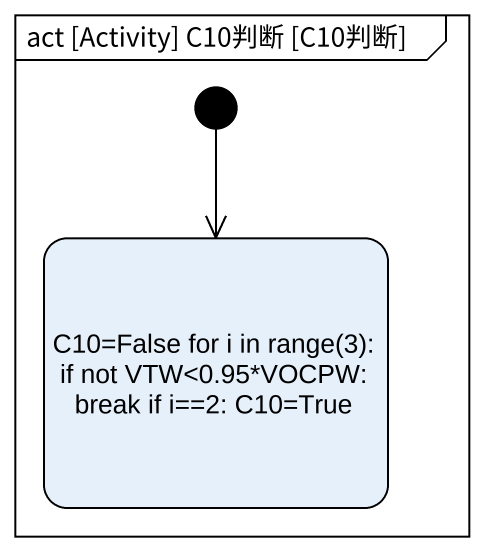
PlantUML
@startuml
mainframe act [Activity] C10判断 [C10判断]
hide empty description
state "C10=False for i in range(3): if not VTW<0.95*VOCPW: break if i==2: C10=True" as C10_False_for_i_in_range_3
[*] --> C10_False_for_i_in_range_3
@enduml
